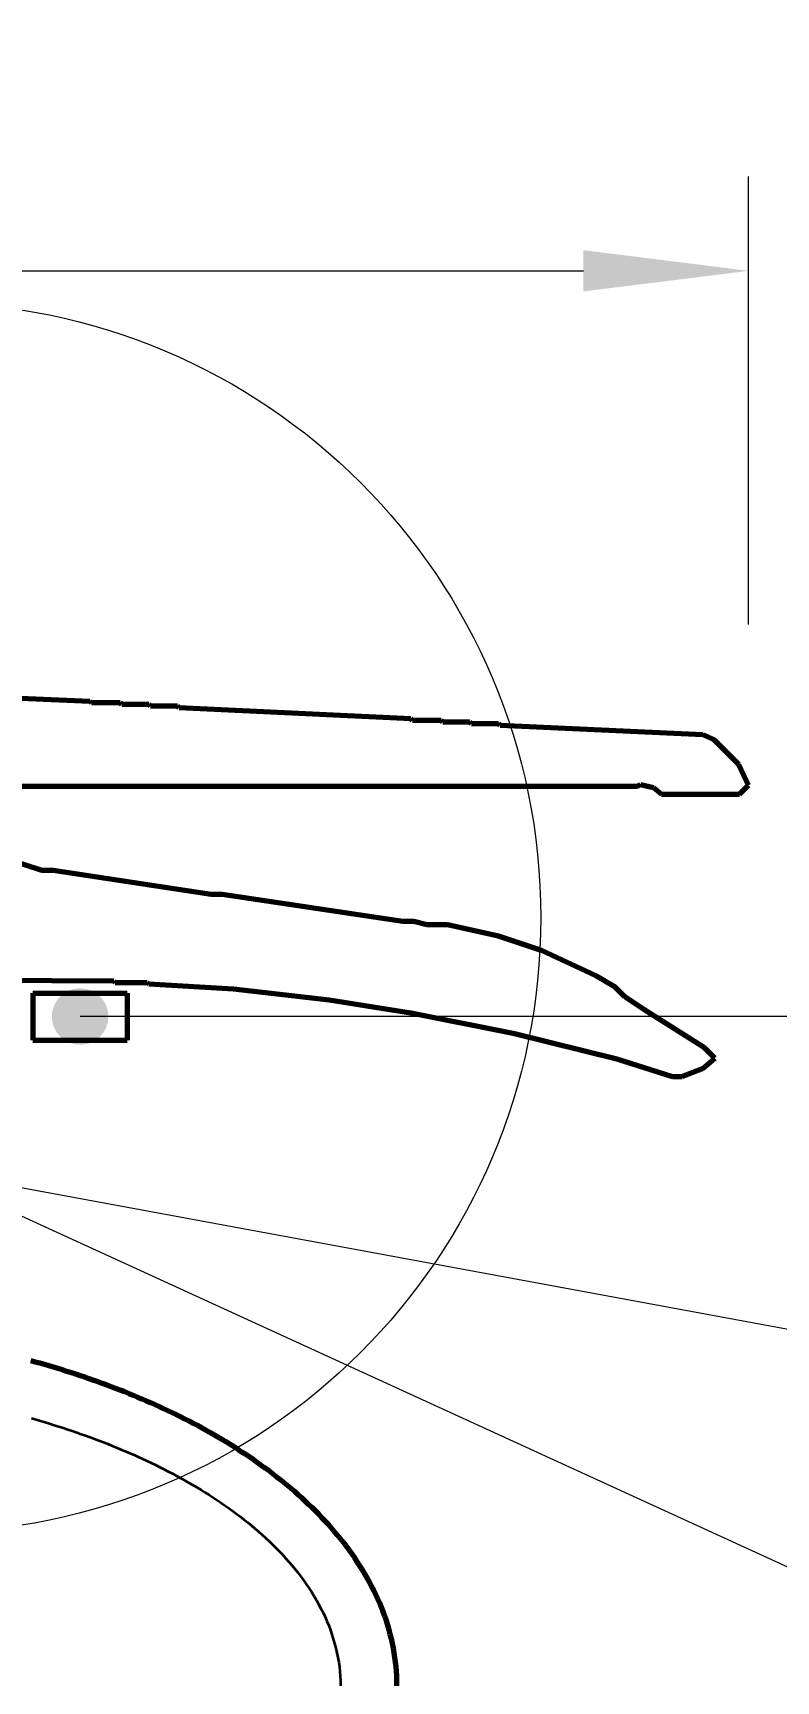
# Model space of a CAD drawing. Header units: millimetres. Extents: x 0 to 2208, y 0 to 420.
# Drawn here: x 119.59 to 135.35, y 228.4 to 263.37 of the extents above; entities that cross this region are included whole.
import ezdxf

# ---------------------------------------------------------------- set-up
doc = ezdxf.new("R2010")
doc.units = ezdxf.units.MM
doc.linetypes.add('IRAM-E-TRAZOS', pattern=[5, 4, -1])
for name, color, linetype, lineweight in [('01-VISIBLE', 7, 'CONTINUOUS', 70), ('02-OCULTA', 4, 'IRAM-E-TRAZOS', 35), ('04-COTA', 3, 'CONTINUOUS', 18), ('08-FINA', 5, 'CONTINUOUS', 18)]:
    doc.layers.add(name, color=color, linetype=linetype, lineweight=lineweight)
doc.styles.add('ISO3098', font='isocpeur.ttf')
doc.dimstyles.new('FLAMA-IRAM', dxfattribs={"dimtxt": 3.5, "dimasz": 3.5, "dimexe": 2, "dimexo": 1.5, "dimgap": 1, "dimtad": 1, "dimdec": 1, "dimtxsty": 'ISO3098', "dimblk": 'IRAM_FLECHA', "dimblk1": 'IRAM_FLECHA', "dimblk2": 'IRAM_FLECHA', "dimcen": 2.5, "dimclrd": 256, "dimclre": 256, "dimclrt": 256, "dimazin": 3, "dimtfac": 1, "dimtmove": 0, "dimatfit": 3, "dimlwd": 18, "dimlwe": 18})

# ---------------------------------------------------------------- blocks, each defined once
blk = doc.blocks.new('IRAM_FLECHA')
blk.add_solid([(0, 0), (-1, 0.125), (-1, -0.125)])

msp = doc.modelspace()

# ---------------------------------------------------------------- hatches: boundary and pattern name
at = {"layer": '08-FINA'}
h = msp.add_hatch(color=7, dxfattribs=at)
h.dxf.hatch_style = 1
edge = h.paths.add_edge_path()
edge.add_arc((120.593, 242.496), 0.6, 0, 360)

# ---------------------------------------------------------------- linework, layer by layer
at = {"layer": '01-VISIBLE'}
for p, q in [((120.797, 249.182), (118.359, 249.284)), ((120.831, 249.15), (120.797, 249.182)), ((121.441, 249.15), (120.831, 249.15)), ((121.475, 249.116), (121.441, 249.15)), ((122.051, 249.116), (121.475, 249.116)), ((122.085, 249.082), (122.051, 249.116)), ((122.661, 249.082), (122.085, 249.082)), ((122.695, 249.048), (122.661, 249.082)), ((127.605, 248.81), (122.695, 249.048)), ((127.639, 248.776), (127.605, 248.81)), ((128.249, 248.776), (127.639, 248.776)), ((128.283, 248.742), (128.249, 248.776)), ((128.857, 248.742), (128.283, 248.742)), ((128.891, 248.708), (128.857, 248.742)), ((129.467, 248.708), (128.891, 248.708)), ((129.501, 248.674), (129.467, 248.708)), ((133.803, 248.472), (129.501, 248.674)), ((134.039, 248.37), (133.803, 248.472)), ((134.565, 247.846), (134.039, 248.37)), ((134.767, 247.404), (134.565, 247.846)), ((118.867, 247.388), (132.413, 247.388)), ((132.413, 247.388), (132.481, 247.422)), ((132.481, 247.422), (132.753, 247.354)), ((132.753, 247.354), (132.921, 247.218)), ((132.921, 247.218), (134.581, 247.218)), ((134.581, 247.218), (134.767, 247.404)), ((119.781, 245.594), (117.615, 246.304)), ((120.019, 245.594), (119.781, 245.594)), ((123.371, 245.086), (120.019, 245.594)), ((123.609, 245.086), (123.371, 245.086)), ((127.435, 244.51), (123.609, 245.086)), ((127.673, 244.51), (127.435, 244.51)), ((127.943, 244.442), (127.673, 244.51)), ((128.383, 244.442), (127.943, 244.442)), ((129.467, 244.204), (128.383, 244.442)), ((130.381, 243.9), (129.467, 244.204)), ((131.533, 243.358), (130.381, 243.9)), ((115.277, 243.29), (121.305, 243.256)), ((121.305, 243.256), (121.339, 243.222)), ((121.339, 243.222), (122.017, 243.222)), ((122.017, 243.222), (122.051, 243.188)), ((122.051, 243.188), (123.845, 243.086)), ((123.845, 243.086), (125.877, 242.85)), ((131.939, 243.12), (131.533, 243.358)), ((132.143, 242.918), (131.939, 243.12)), ((119.593, 242.996), (121.593, 242.996)), ((125.877, 242.85), (127.605, 242.578)), ((132.549, 242.646), (132.143, 242.918)), ((127.605, 242.578), (129.807, 242.138)), ((133.837, 241.834), (132.549, 242.646)), ((119.593, 241.996), (121.593, 241.996)), ((129.807, 242.138), (131.973, 241.596)), ((134.057, 241.614), (133.837, 241.834)), ((131.973, 241.596), (133.159, 241.224)), ((133.363, 241.224), (133.803, 241.394)), ((133.803, 241.394), (134.057, 241.614)), ((133.159, 241.224), (133.363, 241.224))]:
    msp.add_line(p, q, dxfattribs=at)
for points in [[(119.593, 242.996), (119.593, 242.896), (119.593, 242.796), (119.593, 242.696), (119.593, 242.596), (119.593, 242.496), (119.593, 242.396), (119.593, 242.296), (119.593, 242.196), (119.593, 242.096), (119.593, 241.996)], [(121.593, 242.996), (121.593, 242.896), (121.593, 242.796), (121.593, 242.696), (121.593, 242.596), (121.593, 242.496), (121.593, 242.396), (121.593, 242.296), (121.593, 242.196), (121.593, 242.096), (121.593, 241.996)], [(127.313, 228.3), (127.312, 228.4), (127.308, 228.5), (127.302, 228.6), (127.294, 228.7), (127.284, 228.799), (127.271, 228.898), (127.256, 228.997), (127.238, 229.096), (127.218, 229.194), (127.196, 229.291), (127.172, 229.388), (127.146, 229.485), (127.118, 229.581), (127.088, 229.676), (127.055, 229.771), (127.021, 229.865), (126.985, 229.958), (126.947, 230.05), (126.907, 230.142), (126.865, 230.233), (126.821, 230.323), (126.776, 230.412), (126.729, 230.5), (126.681, 230.588), (126.631, 230.674), (126.579, 230.76), (126.526, 230.845), (126.472, 230.929), (126.416, 231.012), (126.359, 231.094), (126.301, 231.175), (126.241, 231.255), (126.18, 231.335), (126.118, 231.413), (126.055, 231.491), (125.99, 231.567), (125.925, 231.643), (125.859, 231.718), (125.791, 231.791), (125.723, 231.864), (125.654, 231.936), (125.583, 232.008), (125.512, 232.078), (125.44, 232.147), (125.367, 232.216), (125.294, 232.284), (125.22, 232.351), (125.144, 232.417), (125.069, 232.482), (124.992, 232.546), (124.915, 232.61), (124.837, 232.673), (124.758, 232.734), (124.679, 232.796), (124.6, 232.856), (124.519, 232.916), (124.438, 232.974), (124.357, 233.032), (124.275, 233.09), (124.193, 233.146), (124.11, 233.202), (124.026, 233.257), (123.942, 233.312), (123.858, 233.365), (123.773, 233.418), (123.688, 233.47), (123.602, 233.522), (123.516, 233.573), (123.429, 233.623), (123.342, 233.672), (123.255, 233.721), (123.168, 233.77), (123.08, 233.817), (122.991, 233.864), (122.903, 233.91), (122.814, 233.956), (122.724, 234.001), (122.635, 234.045), (122.545, 234.089), (122.455, 234.132), (122.364, 234.175), (122.273, 234.217), (122.182, 234.258), (122.091, 234.299), (121.999, 234.339), (121.907, 234.378), (121.815, 234.417), (121.723, 234.456), (121.631, 234.494), (121.538, 234.531), (121.445, 234.568), (121.352, 234.604), (121.258, 234.64), (121.165, 234.676), (121.071, 234.71), (120.977, 234.744), (120.883, 234.778), (120.788, 234.811), (120.694, 234.844), (120.599, 234.876), (120.504, 234.907), (120.409, 234.938), (120.314, 234.968), (120.218, 234.998), (120.123, 235.027), (120.027, 235.056), (119.931, 235.084), (119.835, 235.112), (119.739, 235.14), (119.642, 235.167), (119.546, 235.194)]]:
    msp.add_lwpolyline(points, dxfattribs=at)
at = {"layer": '02-OCULTA'}
for p, q in [((120.797, 249.182), (118.359, 249.284)), ((120.831, 249.15), (120.797, 249.182)), ((121.441, 249.15), (120.831, 249.15)), ((121.475, 249.116), (121.441, 249.15)), ((122.051, 249.116), (121.475, 249.116)), ((122.085, 249.082), (122.051, 249.116)), ((122.661, 249.082), (122.085, 249.082)), ((122.695, 249.048), (122.661, 249.082)), ((127.605, 248.81), (122.695, 249.048)), ((127.639, 248.776), (127.605, 248.81)), ((128.249, 248.776), (127.639, 248.776)), ((128.283, 248.742), (128.249, 248.776)), ((128.857, 248.742), (128.283, 248.742)), ((128.891, 248.708), (128.857, 248.742)), ((129.467, 248.708), (128.891, 248.708)), ((129.501, 248.674), (129.467, 248.708)), ((133.803, 248.472), (129.501, 248.674)), ((134.039, 248.37), (133.803, 248.472)), ((134.565, 247.846), (134.039, 248.37)), ((134.767, 247.404), (134.565, 247.846)), ((118.867, 247.388), (132.413, 247.388)), ((132.413, 247.388), (132.481, 247.422)), ((132.481, 247.422), (132.753, 247.354)), ((132.753, 247.354), (132.921, 247.218)), ((132.921, 247.218), (134.581, 247.218)), ((134.581, 247.218), (134.767, 247.404)), ((119.781, 245.594), (117.615, 246.304)), ((120.019, 245.594), (119.781, 245.594)), ((123.371, 245.086), (120.019, 245.594)), ((123.609, 245.086), (123.371, 245.086)), ((127.435, 244.51), (123.609, 245.086)), ((127.673, 244.51), (127.435, 244.51)), ((127.943, 244.442), (127.673, 244.51)), ((128.383, 244.442), (127.943, 244.442)), ((129.467, 244.204), (128.383, 244.442)), ((130.381, 243.9), (129.467, 244.204)), ((131.533, 243.358), (130.381, 243.9)), ((115.277, 243.29), (121.305, 243.256)), ((121.305, 243.256), (121.339, 243.222)), ((121.339, 243.222), (122.017, 243.222)), ((122.017, 243.222), (122.051, 243.188)), ((122.051, 243.188), (123.845, 243.086)), ((123.845, 243.086), (125.877, 242.85)), ((131.939, 243.12), (131.533, 243.358)), ((132.143, 242.918), (131.939, 243.12)), ((125.877, 242.85), (127.605, 242.578)), ((132.549, 242.646), (132.143, 242.918)), ((127.605, 242.578), (129.807, 242.138)), ((133.837, 241.834), (132.549, 242.646)), ((129.807, 242.138), (131.973, 241.596)), ((134.057, 241.614), (133.837, 241.834)), ((131.973, 241.596), (133.159, 241.224)), ((133.363, 241.224), (133.803, 241.394)), ((133.803, 241.394), (134.057, 241.614)), ((133.159, 241.224), (133.363, 241.224))]:
    msp.add_line(p, q, dxfattribs=at)
for points in [[(119.593, 241.996), (119.593, 242.096), (119.593, 242.196), (119.593, 242.296), (119.593, 242.396), (119.593, 242.496), (119.593, 242.596), (119.593, 242.696), (119.593, 242.796), (119.593, 242.896), (119.593, 242.996)], [(121.593, 241.996), (121.593, 242.096), (121.593, 242.196), (121.593, 242.296), (121.593, 242.396), (121.593, 242.496), (121.593, 242.596), (121.593, 242.696), (121.593, 242.796), (121.593, 242.896), (121.593, 242.996)], [(119.562, 233.973), (119.659, 233.945), (119.755, 233.917), (119.851, 233.888), (119.947, 233.859), (120.043, 233.829), (120.139, 233.799), (120.235, 233.768), (120.33, 233.736), (120.425, 233.704), (120.52, 233.672), (120.615, 233.639), (120.71, 233.605), (120.804, 233.571), (120.898, 233.536), (120.992, 233.5), (121.086, 233.464), (121.18, 233.428), (121.273, 233.39), (121.366, 233.353), (121.459, 233.314), (121.551, 233.275), (121.644, 233.235), (121.736, 233.195), (121.827, 233.154), (121.919, 233.112), (122.01, 233.07), (122.1, 233.026), (122.191, 232.983), (122.281, 232.938), (122.371, 232.893), (122.46, 232.847), (122.549, 232.801), (122.638, 232.753), (122.726, 232.705), (122.814, 232.656), (122.901, 232.607), (122.988, 232.556), (123.074, 232.505), (123.16, 232.453), (123.246, 232.4), (123.33, 232.346), (123.415, 232.292), (123.499, 232.237), (123.582, 232.181), (123.665, 232.123), (123.747, 232.065), (123.828, 232.007), (123.909, 231.947), (123.989, 231.886), (124.068, 231.825), (124.147, 231.762), (124.225, 231.698), (124.302, 231.634), (124.378, 231.568), (124.453, 231.502), (124.527, 231.434), (124.6, 231.365), (124.673, 231.296), (124.744, 231.225), (124.814, 231.153), (124.883, 231.08), (124.951, 231.006), (125.018, 230.931), (125.083, 230.855), (125.147, 230.777), (125.21, 230.699), (125.271, 230.619), (125.331, 230.538), (125.388, 230.456), (125.445, 230.373), (125.499, 230.288), (125.552, 230.203), (125.603, 230.116), (125.652, 230.029), (125.699, 229.94), (125.745, 229.85), (125.788, 229.76), (125.828, 229.668), (125.866, 229.575), (125.901, 229.481), (125.933, 229.385), (125.962, 229.289), (125.989, 229.192), (126.013, 229.095), (126.036, 228.997), (126.057, 228.899), (126.077, 228.8), (126.093, 228.701), (126.104, 228.601), (126.11, 228.501), (126.112, 228.401), (126.113, 228.3)]]:
    msp.add_lwpolyline(points, dxfattribs=at)
at = {"layer": '08-FINA'}
for p, q in [((149.767, 242.496), (120.593, 242.496)), ((149.834, 233.224), (113.313, 239.976)), ((150.13, 224.162), (116.739, 239.455))]:
    msp.add_line(p, q, dxfattribs=at)
msp.add_circle((117.313, 244.597), 13.05, dxfattribs=at)

# ---------------------------------------------------------------- dimensions: what is measured, and where the dimension line sits
at = {"layer": '04-COTA'}
msp.add_linear_dim(base=(80.513, 258.318), p1=(80.513, 249.318), p2=(134.767, 249.318), dimstyle='FLAMA-IRAM', override={"dimlfac": 5}, dxfattribs=at).render()

doc.saveas('drawing.dxf')
